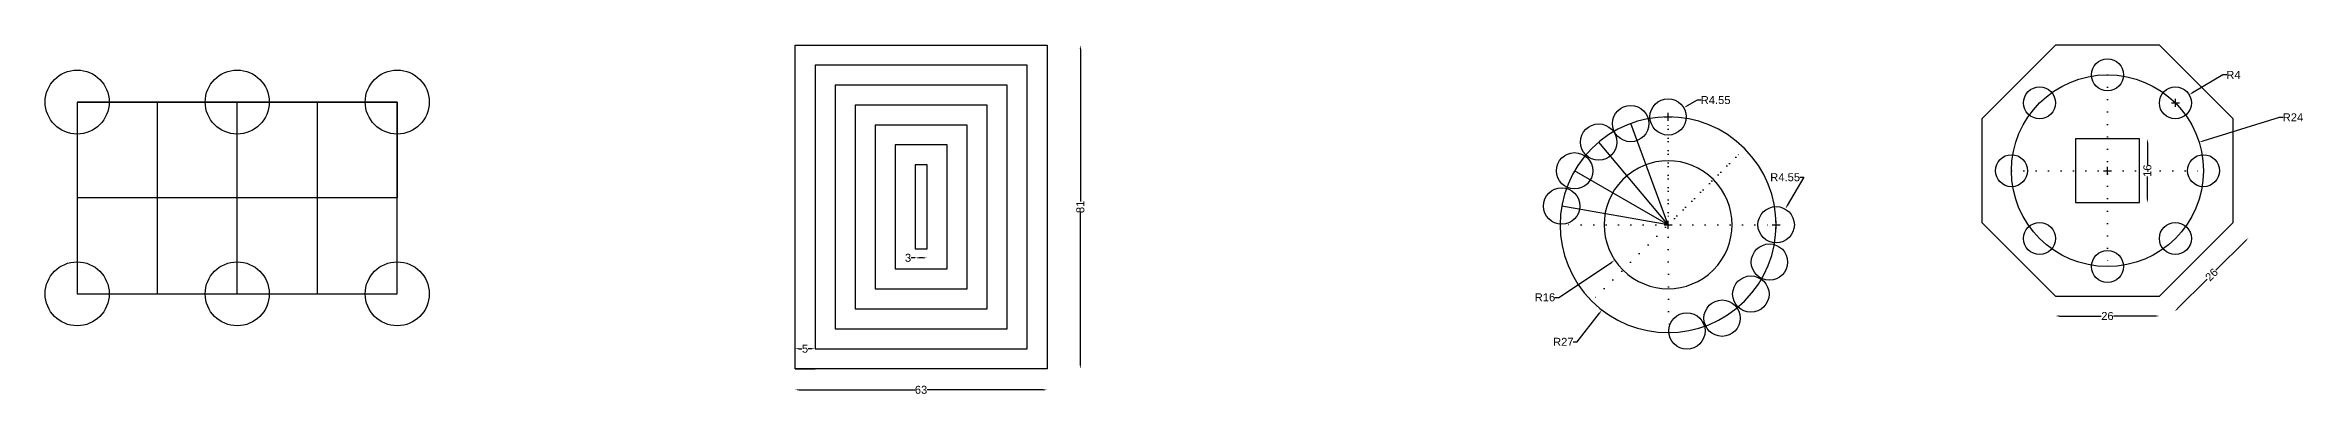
# Model space of a CAD drawing. Header units: inches. Extents: x 6 to 2718, y -10 to 880.
# Drawn here: x 6 to 570, y -10 to 78 of the extents above; entities that cross this region are included whole.
import ezdxf

# ---------------------------------------------------------------- set-up
doc = ezdxf.new("R2010")
doc.units = ezdxf.units.IN
doc.header["$MEASUREMENT"] = 0
doc.linetypes.add('ACAD_ISO07W100', pattern=[3, 0, -3])
doc.styles.get("Standard").update_dxf_attribs({"font": 'arial.ttf'})
doc.dimstyles.get("Standard").update_dxf_attribs({"dimtxt": 2, "dimasz": 1, "dimexe": 0.18, "dimexo": 0.0625, "dimgap": 0.09, "dimtad": 0, "dimtoh": 1, "dimdsep": 46, "dimtxsty": 'Standard', "dimcen": 1, "dimse1": 1, "dimse2": 1, "dimadec": 0, "dimazin": 0, "dimtfac": 1, "dimtofl": 0, "dimtmove": 0, "dimatfit": 3, "dimfxl": 1, "dimtolj": 1, "dimtzin": 0, "dimarcsym": 0})

# ---------------------------------------------------------------- blocks, each defined once
blk = doc.blocks.new('*D4')
at = {"color": 0, "lineweight": -2, "transparency": 16777216}
for p, q in [((419.05, 63.92), (416.63, 62.51)), ((420.05, 63.92), (419.05, 63.92)), ((410.83, 59.72), (412.83, 59.72)), ((411.83, 58.72), (411.83, 60.72))]:
    blk.add_line(p, q, dxfattribs=at)
at = {"color": 0, "transparency": 16777216}
blk.add_solid([(416.54, 62.66), (416.71, 62.37), (415.76, 62.01)], dxfattribs=at)
at = {"layer": 'Defpoints', "color": 0, "transparency": 16777216}
for p in [(411.83, 59.72), (415.76, 62.01)]:
    blk.add_point(p, dxfattribs=at)
at = {"color": 0, "transparency": 16777216, "insert": (423.7, 63.92), "char_height": 2, "attachment_point": 5}
blk.add_mtext('\\A1;R4.55', dxfattribs=at)
blk = doc.blocks.new('*D5')
at = {"color": 0, "lineweight": -2, "transparency": 16777216}
for p, q in [((445.74, 44.6), (441.62, 37.52)), ((444.74, 44.6), (445.74, 44.6)), ((437.83, 32.72), (439.83, 32.72)), ((438.83, 31.72), (438.83, 33.72))]:
    blk.add_line(p, q, dxfattribs=at)
at = {"color": 0, "transparency": 16777216}
blk.add_solid([(441.48, 37.6), (441.76, 37.44), (441.12, 36.66)], dxfattribs=at)
at = {"layer": 'Defpoints', "color": 0, "transparency": 16777216}
for p in [(441.12, 36.66), (438.83, 32.72)]:
    blk.add_point(p, dxfattribs=at)
at = {"color": 0, "transparency": 16777216, "insert": (441.08, 44.6), "char_height": 2, "attachment_point": 5}
blk.add_mtext('\\A1;R4.55', dxfattribs=at)
blk = doc.blocks.new('*D6')
at = {"color": 0, "lineweight": -2, "transparency": 16777216}
for p, q in [((410.83, 32.72), (412.83, 32.72)), ((411.83, 31.72), (411.83, 33.72)), ((384.52, 14.55), (397.67, 23.31)), ((383.52, 14.55), (384.52, 14.55))]:
    blk.add_line(p, q, dxfattribs=at)
at = {"color": 0, "transparency": 16777216}
blk.add_solid([(397.58, 23.44), (397.77, 23.17), (398.51, 23.86)], dxfattribs=at)
at = {"layer": 'Defpoints', "color": 0, "transparency": 16777216}
for p in [(411.83, 32.72), (398.51, 23.86)]:
    blk.add_point(p, dxfattribs=at)
at = {"color": 0, "transparency": 16777216, "insert": (381.04, 14.55), "char_height": 2, "attachment_point": 5}
blk.add_mtext('\\A1;R16', dxfattribs=at)
blk = doc.blocks.new('*D7')
at = {"color": 0, "lineweight": -2, "transparency": 16777216}
for p, q in [((410.83, 32.72), (412.83, 32.72)), ((411.83, 31.72), (411.83, 33.72)), ((389.11, 3.42), (394.67, 10.59)), ((388.11, 3.42), (389.11, 3.42))]:
    blk.add_line(p, q, dxfattribs=at)
at = {"color": 0, "transparency": 16777216}
blk.add_solid([(394.54, 10.7), (394.81, 10.49), (395.29, 11.38)], dxfattribs=at)
at = {"layer": 'Defpoints', "color": 0, "transparency": 16777216}
for p in [(411.83, 32.72), (395.29, 11.38)]:
    blk.add_point(p, dxfattribs=at)
at = {"color": 0, "transparency": 16777216, "insert": (385.63, 3.42), "char_height": 2, "attachment_point": 5}
blk.add_mtext('\\A1;R27', dxfattribs=at)
blk = doc.blocks.new('*D8')
at = {"color": 0, "lineweight": -2, "transparency": 16777216}
for p, q in [((556.15, 28.71), (548.76, 21.32)), ((539.18, 11.74), (546.58, 19.14))]:
    blk.add_line(p, q, dxfattribs=at)
at = {"color": 0, "transparency": 16777216}
for points in [[(556.04, 28.83), (556.27, 28.6), (556.86, 29.42)], [(539.06, 11.86), (539.3, 11.63), (538.48, 11.04)]]:
    blk.add_solid(points, dxfattribs=at)
at = {"layer": 'Defpoints', "color": 0, "transparency": 16777216}
for p in [(553.03, 33.25), (556.86, 29.42), (534.64, 14.87)]:
    blk.add_point(p, dxfattribs=at)
at = {"color": 0, "transparency": 16777216, "insert": (547.67, 20.23), "char_height": 2, "attachment_point": 5, "rotation": 45}
blk.add_mtext('\\A1;26', dxfattribs=at)
blk = doc.blocks.new('*D9')
at = {"color": 0, "lineweight": -2, "transparency": 16777216}
for p, q in [((550.44, 70.23), (542.92, 65.77)), ((551.44, 70.23), (550.44, 70.23)), ((537.61, 63.22), (539.61, 63.22)), ((538.61, 62.22), (538.61, 64.22))]:
    blk.add_line(p, q, dxfattribs=at)
at = {"color": 0, "transparency": 16777216}
blk.add_solid([(542.83, 65.92), (543, 65.63), (542.06, 65.26)], dxfattribs=at)
at = {"layer": 'Defpoints', "color": 0, "transparency": 16777216}
for p in [(538.61, 63.22), (542.06, 65.26)]:
    blk.add_point(p, dxfattribs=at)
at = {"color": 0, "transparency": 16777216, "insert": (553.13, 70.23), "char_height": 2, "attachment_point": 5}
blk.add_mtext('\\A1;R4', dxfattribs=at)
blk = doc.blocks.new('*D10')
at = {"color": 0, "lineweight": -2, "transparency": 16777216}
for p, q in [((564.52, 59.6), (545.52, 53.68)), ((565.52, 59.6), (564.52, 59.6)), ((520.64, 46.25), (522.64, 46.25)), ((521.64, 45.25), (521.64, 47.25))]:
    blk.add_line(p, q, dxfattribs=at)
at = {"color": 0, "transparency": 16777216}
blk.add_solid([(545.47, 53.84), (545.56, 53.52), (544.56, 53.38)], dxfattribs=at)
at = {"layer": 'Defpoints', "color": 0, "transparency": 16777216}
for p in [(544.56, 53.38), (521.64, 46.25)]:
    blk.add_point(p, dxfattribs=at)
at = {"color": 0, "transparency": 16777216, "insert": (568, 59.6), "char_height": 2, "attachment_point": 5}
blk.add_mtext('\\A1;R24', dxfattribs=at)
blk = doc.blocks.new('*D11')
at = {"color": 0, "lineweight": -2, "transparency": 16777216}
for p, q in [((531.63, 53.25), (531.63, 47.68)), ((531.63, 39.25), (531.63, 44.82))]:
    blk.add_line(p, q, dxfattribs=at)
at = {"color": 0, "transparency": 16777216}
for points in [[(531.46, 53.25), (531.8, 53.25), (531.63, 54.25)], [(531.46, 39.25), (531.8, 39.25), (531.63, 38.25)]]:
    blk.add_solid(points, dxfattribs=at)
at = {"layer": 'Defpoints', "color": 0, "transparency": 16777216}
for p in [(529.64, 54.25), (529.64, 38.25), (531.63, 38.25)]:
    blk.add_point(p, dxfattribs=at)
at = {"color": 0, "transparency": 16777216, "insert": (531.63, 46.25), "char_height": 2, "attachment_point": 5, "rotation": 90}
blk.add_mtext('\\A1;16', dxfattribs=at)
blk = doc.blocks.new('*D13')
at = {"color": 0, "lineweight": -2, "transparency": 16777216}
for p, q in [((509.64, 9.88), (520.11, 9.88)), ((533.64, 9.88), (523.18, 9.88))]:
    blk.add_line(p, q, dxfattribs=at)
at = {"color": 0, "transparency": 16777216}
for points in [[(509.64, 10.05), (509.64, 9.72), (508.64, 9.88)], [(533.64, 10.05), (533.64, 9.72), (534.64, 9.88)]]:
    blk.add_solid(points, dxfattribs=at)
at = {"layer": 'Defpoints', "color": 0, "transparency": 16777216}
for p in [(508.64, 14.87), (534.64, 14.87), (534.64, 9.88)]:
    blk.add_point(p, dxfattribs=at)
at = {"color": 0, "transparency": 16777216, "insert": (521.64, 9.88), "char_height": 2, "attachment_point": 5}
blk.add_mtext('\\A1;26', dxfattribs=at)
blk = doc.blocks.new('*D14')
at = {"color": 0, "lineweight": -2, "transparency": 16777216}
for p, q in [((223.6, 24.44), (222.6, 24.44)), ((225.6, 24.44), (224.6, 24.44))]:
    blk.add_line(p, q, dxfattribs=at)
at = {"color": 0, "transparency": 16777216}
for points in [[(224.6, 24.6), (224.6, 24.27), (223.6, 24.44)], [(225.6, 24.6), (225.6, 24.27), (226.6, 24.44)]]:
    blk.add_solid(points, dxfattribs=at)
at = {"layer": 'Defpoints', "color": 0, "transparency": 16777216}
for p in [(223.6, 26.69), (223.6, 24.44), (226.6, 26.69)]:
    blk.add_point(p, dxfattribs=at)
at = {"color": 0, "transparency": 16777216, "insert": (221.85, 24.44), "char_height": 2, "attachment_point": 5}
blk.add_mtext('\\A1;3', dxfattribs=at)

msp = doc.modelspace()

# ---------------------------------------------------------------- linework, layer by layer
for p, q in [((193.596, 77.689), (256.596, 77.689)), ((193.596, -3.311), (193.596, 77.689)), ((256.596, 77.689), (256.596, -3.311)), ((264.918, 76.689), (264.918, 38.52)), ((251.596, 72.689), (198.596, 72.689)), ((198.596, 72.689), (198.596, 1.689)), ((251.596, 1.689), (251.596, 72.689)), ((14.171, 63.435), (34.171, 63.435)), ((34.171, 63.435), (54.171, 63.435)), ((34.171, 63.435), (34.171, 15.435)), ((54.171, 63.435), (74.171, 63.435)), ((54.171, 15.435), (54.171, 63.435)), ((54.171, 63.435), (74.171, 63.435)), ((74.171, 63.435), (94.171, 63.435)), ((74.171, 63.435), (74.171, 15.435)), ((94.171, 63.435), (94.171, 39.435)), ((246.596, 67.689), (203.596, 67.689)), ((203.596, 67.689), (203.596, 6.689)), ((241.596, 62.689), (208.596, 62.689)), ((208.596, 62.689), (208.596, 11.689)), ((241.596, 11.689), (241.596, 62.689)), ((246.596, 6.689), (246.596, 67.689)), ((236.596, 57.689), (213.596, 57.689)), ((213.596, 57.689), (213.596, 16.689)), ((236.596, 16.689), (236.596, 57.689)), ((411.828, 32.722), (402.484, 58.054)), ((231.596, 52.689), (218.596, 52.689)), ((218.596, 52.689), (218.596, 21.689)), ((231.596, 21.689), (231.596, 52.689)), ((411.828, 32.722), (394.473, 53.406)), ((529.644, 54.252), (513.644, 54.252)), ((513.644, 54.252), (513.644, 38.252)), ((529.644, 46.252), (529.644, 54.252)), ((226.596, 47.689), (223.596, 47.689)), ((223.596, 47.689), (223.596, 26.689)), ((226.596, 26.689), (226.596, 47.689)), ((411.828, 32.722), (388.445, 46.222)), ((529.644, 38.252), (529.644, 46.252)), ((94.171, 39.435), (14.171, 39.435)), ((264.918, -2.311), (264.918, 35.858)), ((411.828, 32.722), (385.238, 37.411)), ((513.644, 38.252), (521.644, 38.252)), ((521.644, 38.252), (529.644, 38.252)), ((223.596, 26.689), (226.596, 26.689)), ((218.596, 21.689), (231.596, 21.689)), ((218.596, 21.689), (223.596, 21.689)), ((34.171, 15.435), (54.171, 15.435)), ((208.596, 11.689), (241.596, 11.689)), ((213.596, 16.689), (236.596, 16.689)), ((213.596, 16.689), (218.596, 16.689)), ((508.644, 14.867), (534.644, 14.867)), ((508.644, 14.867), (521.644, 14.867)), ((203.596, 6.689), (246.596, 6.689)), ((203.596, 6.689), (208.596, 6.689)), ((194.596, 1.689), (195.343, 1.689)), ((197.596, 1.689), (196.849, 1.689)), ((198.596, 1.689), (251.596, 1.689)), ((198.596, 1.689), (203.596, 1.689)), ((193.596, -3.311), (198.596, -3.311)), ((256.596, -3.311), (193.596, -3.311)), ((194.596, -8.601), (223.568, -8.601)), ((255.596, -8.601), (226.624, -8.601))]:
    msp.add_line(p, q)
at = {"linetype": 'ACAD_ISO07W100'}
for p, q in [((521.644, 70.252), (521.644, 22.252)), ((411.828, 32.722), (411.828, 59.722)), ((411.828, 59.722), (411.828, 32.722)), ((430.92, 51.814), (392.736, 13.631)), ((411.828, 32.722), (430.92, 51.814)), ((497.644, 46.252), (545.644, 46.252)), ((411.828, 32.722), (384.828, 32.722)), ((411.828, 32.722), (438.828, 32.722)), ((411.828, 32.722), (411.985, 5.723))]:
    msp.add_line(p, q, dxfattribs=at)
for points in [[(508.644, 14.867), (534.644, 14.867), (553.029, 33.252), (553.029, 59.252), (534.644, 77.637), (508.644, 77.637), (490.26, 59.252), (490.26, 33.252)], [(14.171, 15.435), (94.171, 15.435), (94.171, 63.435), (14.171, 63.435)]]:
    msp.add_lwpolyline(points, close=True)
for centre, radius in [((521.644, 70.252), 4), ((14.171, 63.435), 8), ((54.171, 63.435), 8), ((94.171, 63.435), 8), ((521.644, 46.252), 24), ((402.484, 58.054), 4.55), ((411.828, 59.722), 4.55), ((504.674, 63.223), 4), ((538.615, 63.223), 4), ((394.473, 53.406), 4.55), ((388.445, 46.222), 4.55), ((497.644, 46.252), 4), ((545.644, 46.252), 4), ((385.238, 37.411), 4.55), ((438.828, 32.722), 4.55), ((504.674, 29.282), 4), ((538.615, 29.282), 4), ((14.171, 15.435), 8), ((54.171, 15.435), 8), ((94.171, 15.435), 8), ((437.16, 23.378), 4.55), ((521.644, 22.252), 4), ((432.511, 15.367), 4.55), ((425.328, 9.34), 4.55), ((416.517, 6.133), 4.55)]:
    msp.add_circle(centre, radius)
for radius, start, end in [(27, 45, 225), (27, 225, 45), (16, 45, 225), (16, 225, 45)]:
    msp.add_arc((411.828, 32.722), radius, start, end)
for points in [[(264.751, 76.689), (265.084, 76.689), (264.918, 77.689)], [(194.596, 1.856), (194.596, 1.523), (193.596, 1.689)], [(197.596, 1.856), (197.596, 1.523), (198.596, 1.689)], [(264.751, -2.311), (265.084, -2.311), (264.918, -3.311)], [(194.596, -8.434), (194.596, -8.768), (193.596, -8.601)], [(255.596, -8.434), (255.596, -8.768), (256.596, -8.601)]]:
    msp.add_solid(points)

# ---------------------------------------------------------------- texts
at = {"insert": (264.918, 37.189), "char_height": 2, "attachment_point": 5, "rotation": 90}
msp.add_mtext('\\A1;81', dxfattribs=at)
at = {"char_height": 2, "attachment_point": 5}
for s, insert in [('\\A1;5', (196.096, 1.689)), ('\\A1;63', (225.096, -8.601))]:
    msp.add_mtext(s, dxfattribs=dict(at, insert=insert))

# ---------------------------------------------------------------- dimensions: what is measured, and where the dimension line sits
for center, mpoint, picture, middle in [((538.615, 63.223), (542.056, 65.263), '*D9', (553.134, 70.231)), ((411.828, 59.722), (415.761, 62.011), '*D4', (423.701, 63.924)), ((521.644, 46.252), (544.56, 53.384), '*D10', (567.998, 59.596)), ((438.828, 32.722), (441.116, 36.655), '*D5', (441.085, 44.596)), ((411.828, 32.722), (398.508, 23.859), '*D6', (381.04, 14.551)), ((411.828, 32.722), (395.286, 11.383), '*D7', (385.634, 3.421))]:
    dim = msp.add_radius_dim(center=center, mpoint=mpoint, dimstyle='Standard')
    dim.commit()
    dim.dimension.update_dxf_attribs({"geometry": picture, "text_midpoint": middle, "dimtype": 164})
dim = msp.add_linear_dim(base=(531.629, 38.252), p1=(529.644, 54.252), p2=(529.644, 38.252), angle=90, dimstyle='Standard')
dim.commit()
dim.dimension.update_dxf_attribs({"geometry": '*D11', "text_midpoint": (531.629, 46.252)})
dim = msp.add_aligned_dim(p1=(534.644, 14.867), p2=(553.029, 33.252), distance=-5.418, dimstyle='Standard')
dim.commit()
dim.dimension.update_dxf_attribs({"geometry": '*D8', "text_midpoint": (547.668, 20.228)})
for base, p1, p2, picture, middle in [((223.596, 24.436), (226.596, 26.689), (223.596, 26.689), '*D14', (221.851, 24.436)), ((534.644, 9.883), (508.644, 14.867), (534.644, 14.867), '*D13', (521.644, 9.883))]:
    dim = msp.add_linear_dim(base=base, p1=p1, p2=p2, dimstyle='Standard')
    dim.commit()
    dim.dimension.update_dxf_attribs({"geometry": picture, "text_midpoint": middle})

doc.saveas('drawing.dxf')
